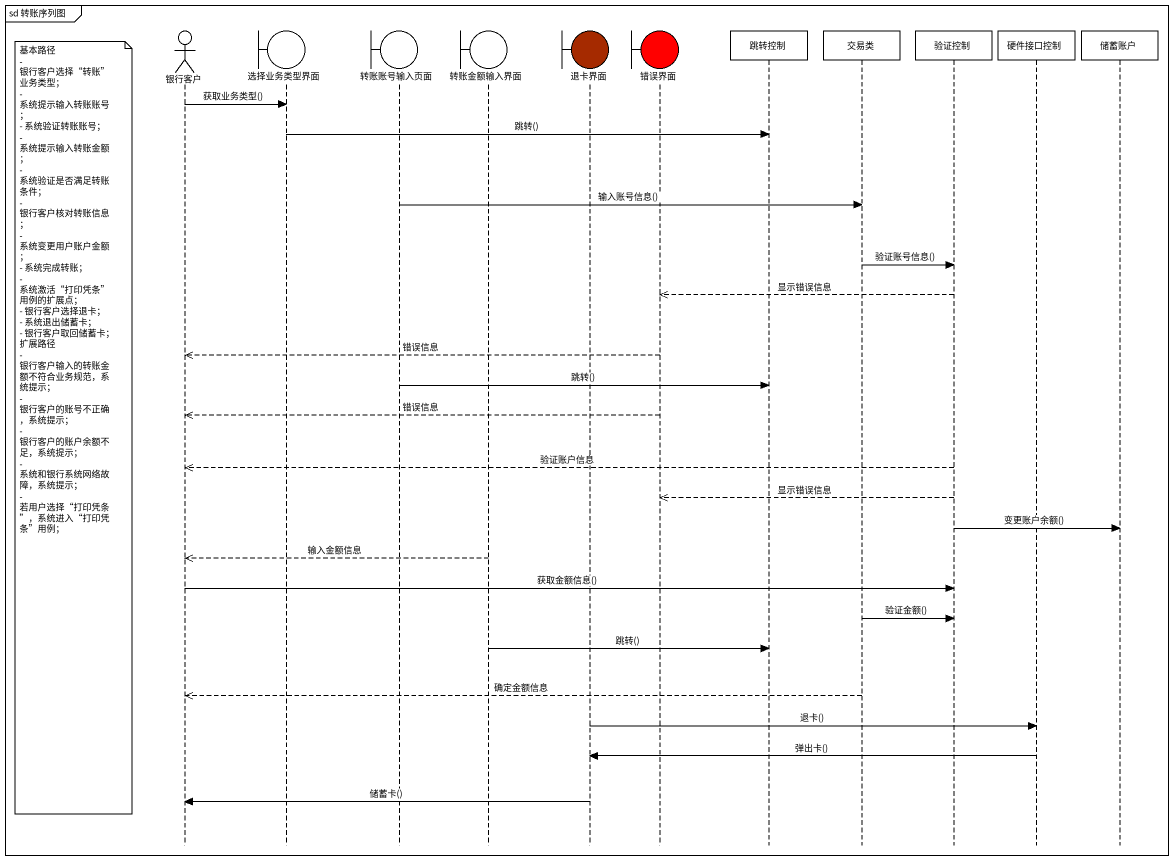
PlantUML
@startuml
mainframe sd 转账序列图
hide footbox
actor 银行客户
boundary 选择业务类型界面
boundary 转账账号输入页面
boundary 转账金额输入界面
boundary 退卡界面 #A52A00
boundary 错误界面 #FF0000
participant 跳转控制
participant 交易类
participant 验证控制
participant 硬件接口控制
participant 储蓄账户

银行客户 -> 选择业务类型界面 : 获取业务类型()
选择业务类型界面 -> 跳转控制 : 跳转()
转账账号输入页面 -> 交易类 : 输入账号信息()
交易类 -> 验证控制 : 验证账号信息()
验证控制 -->> 错误界面 : 显示错误信息
错误界面 -->> 银行客户 : 错误信息
转账账号输入页面 -> 跳转控制 : 跳转()
错误界面 -->> 银行客户 : 错误信息
note left of 银行客户
  基本路径
  - 银行客户选择“转账”业务类型；
  - 系统提示输入转账账号；
  - 系统验证转账账号；
  - 系统提示输入转账金额；
  - 系统验证是否满足转账条件；
  - 银行客户核对转账信息；
  - 系统变更用户账户金额；
  - 系统完成转账；
  - 系统激活“打印凭条”用例的扩展点；
  - 银行客户选择退卡；
  - 系统退出储蓄卡；
  - 银行客户取回储蓄卡；
  扩展路径
  - 银行客户输入的转账金额不符合业务规范，系统提示；
  - 银行客户的账号不正确，系统提示；
  - 银行客户的账户余额不足，系统提示；
  - 系统和银行系统网络故障，系统提示；
  - 若用户选择“打印凭条”，系统进入“打印凭条”用例；
end note
验证控制 -->> 银行客户 : 验证账户信息
验证控制 -->> 错误界面 : 显示错误信息
验证控制 -> 储蓄账户 : 变更账户余额()
转账金额输入界面 -->> 银行客户 : 输入金额信息
银行客户 -> 验证控制 : 获取金额信息()
交易类 -> 验证控制 : 验证金额()
转账金额输入界面 -> 跳转控制 : 跳转()
交易类 -->> 银行客户 : 确定金额信息
退卡界面 -> 硬件接口控制 : 退卡()
硬件接口控制 -> 退卡界面 : 弹出卡()
退卡界面 -> 银行客户 : 储蓄卡()
@enduml
